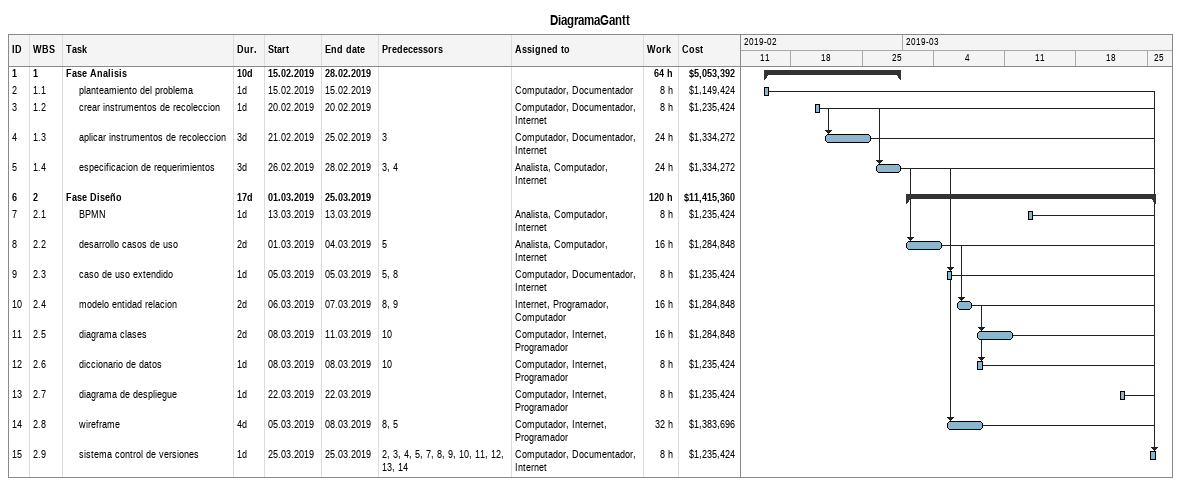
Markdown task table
DiagramaGantt

| ID | WBS | Task | Duration | Start | Finish | Predecessors | Resources | Work (h) | Cost ($) |
|---|---|---|---|---|---|---|---|---|---|
| 1 | 1 | **Fase Analisis** | 10d | 2019-02-15 | 2019-02-28 |  |  | 64 | 5053392 |
| 2 | 1.1 | planteamiento del problema | 1d | 2019-02-15 | 2019-02-15 |  | Computador, Documentador | 8 | 1149424 |
| 3 | 1.2 | crear instrumentos de recoleccion | 1d | 2019-02-20 | 2019-02-20 |  | Computador, Documentador, Internet | 8 | 1235424 |
| 4 | 1.3 | aplicar instrumentos de recoleccion | 3d | 2019-02-21 | 2019-02-25 | 3 | Computador, Documentador, Internet | 24 | 1334272 |
| 5 | 1.4 | especificacion de requerimientos | 3d | 2019-02-26 | 2019-02-28 | 3, 4 | Analista, Computador, Internet | 24 | 1334272 |
| 6 | 2 | **Fase Diseño** | 17d | 2019-03-01 | 2019-03-25 |  |  | 120 | 11415360 |
| 7 | 2.1 | BPMN | 1d | 2019-03-13 | 2019-03-13 |  | Analista, Computador, Internet | 8 | 1235424 |
| 8 | 2.2 | desarrollo casos de uso | 2d | 2019-03-01 | 2019-03-04 | 5 | Analista, Computador, Internet | 16 | 1284848 |
| 9 | 2.3 | caso de uso extendido | 1d | 2019-03-05 | 2019-03-05 | 5, 8 | Computador, Documentador, Internet | 8 | 1235424 |
| 10 | 2.4 | modelo entidad relacion | 2d | 2019-03-06 | 2019-03-07 | 8, 9 | Internet, Programador, Computador | 16 | 1284848 |
| 11 | 2.5 | diagrama clases | 2d | 2019-03-08 | 2019-03-11 | 10 | Computador, Internet, Programador | 16 | 1284848 |
| 12 | 2.6 | diccionario de datos | 1d | 2019-03-08 | 2019-03-08 | 10 | Computador, Internet, Programador | 8 | 1235424 |
| 13 | 2.7 | diagrama de despliegue | 1d | 2019-03-22 | 2019-03-22 |  | Computador, Internet, Programador | 8 | 1235424 |
| 14 | 2.8 | wireframe | 4d | 2019-03-05 | 2019-03-08 | 8, 5 | Computador, Internet, Programador | 32 | 1383696 |
| 15 | 2.9 | sistema control de versiones | 1d | 2019-03-25 | 2019-03-25 | 2, 3, 4, 5, 7, 8, 9, 10, 11, 12, 13, 14 | Computador, Documentador, Internet | 8 | 1235424 |
